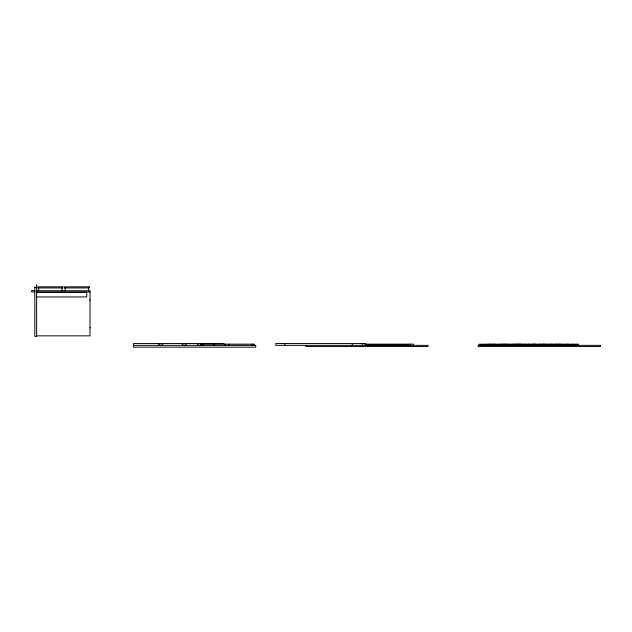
<?xml version="1.0" encoding="UTF-8"?>
<svg xmlns="http://www.w3.org/2000/svg" width="632" height="632" viewBox="0 0 632 632"><rect width="100%" height="100%" fill="white"/><g stroke="black" fill="none" stroke-linecap="round" stroke-linejoin="round"><path stroke-width="0.95" d="M162.361 343.555L162.843 344.685L161.855 345.356M185.705 343.555L186.187 344.685L185.2 345.356M200.834 343.555L201.316 344.685L200.336 345.356M34.807 290.554L31.6 290.554L31.6 291.858L34.807 291.858M36.609 290.752L90.013 290.752L90.013 335.837L36.609 335.837M36.609 291.952L90.013 291.952M36.617 292.458L86.71 292.458L86.71 296.961L36.617 296.961M89.412 299.971L90.013 299.971M89.412 327.826L90.013 327.826M220.971 343.555L133.502 343.555L133.502 347.158L255.739 347.158L255.739 345.356L133.502 345.356M221.974 343.555L223.981 343.555M364.553 344.156L413.439 344.156L413.439 345.356M366.355 344.756L410.231 344.756M479.167 344.756L578.359 344.756M197.626 343.555L197.374 344.985L200.131 345.356M182.498 343.555L182.245 344.985L185.002 345.356M159.153 343.555L158.901 344.985L161.658 345.356M578.359 345.356L578.359 344.156L570.341 344.156L570.341 344.756M569.14 344.756L569.14 344.156L492.691 344.156L492.691 344.756M568.342 344.156L568.342 344.756M567.836 344.156L567.836 345.356M566.833 344.156L566.833 345.356M560.323 344.156L560.323 345.356M559.32 344.156L559.32 344.756M558.822 344.156L558.822 344.756M557.622 344.156L557.622 344.756M556.318 344.156L556.318 344.756M555.315 344.156L555.315 344.756M552.305 344.156L552.305 345.356M551.309 344.156L551.309 345.356M550.306 344.156L550.306 344.756M547.296 344.156L547.296 344.756M546.095 344.156L546.095 344.756M544.792 344.156L544.792 344.756M543.789 344.156L543.789 345.356M543.291 344.156L543.291 345.356M542.288 344.156L542.288 345.356M540.281 344.156L540.281 344.756M539.286 344.156L539.286 344.756M535.778 344.156L535.778 344.756M534.577 344.156L534.577 344.756M534.277 344.156L534.277 345.356M533.274 344.156L533.274 345.356M532.27 344.156L532.27 344.756M529.261 344.156L529.261 344.756M528.265 344.156L528.265 344.756M525.255 344.156L525.255 345.356M524.252 344.156L524.252 345.356M522.253 344.156L522.253 344.756M521.044 344.156L521.044 344.756M520.247 344.156L520.247 344.756M519.749 344.156L519.749 344.756M519.046 344.156L519.046 344.756M518.746 344.156L518.746 344.756M517.742 344.156L517.742 344.756M516.739 344.156L516.739 344.756M516.241 344.156L516.241 344.756M515.033 344.156L515.033 344.756M513.737 344.156L513.737 345.356M512.734 344.156L512.734 345.356M508.721 344.156L508.721 344.756M507.52 344.156L507.52 344.756M506.216 344.156L506.216 344.756M505.221 344.156L505.221 344.756M504.715 344.156L504.715 344.756M503.514 344.156L503.514 344.756M502.211 344.156L502.211 345.356M501.208 344.156L501.208 345.356M495.196 344.156L495.196 344.756M493.995 344.156L493.995 344.756M493.197 344.156L493.197 344.756M491.988 344.756L491.988 344.156L481.671 344.156L481.671 344.756M491.688 344.156L491.688 344.756M490.693 344.156L490.693 345.356M489.689 344.156L489.689 345.356M480.47 344.756L480.47 344.156L479.167 344.156L479.167 345.356M410.231 344.156L410.231 345.356M366.355 344.156L366.355 345.356M365.446 345.356L365.446 343.555L275.773 343.555L275.773 345.356L428.069 345.356L428.069 346.557L305.833 346.557L305.833 345.356M362.27 343.555L362.27 345.356M352.245 343.555L352.245 345.356M284.795 343.555L284.795 345.356M254.238 345.356L254.238 344.156L200.542 344.156L200.542 345.356M253.946 344.156L253.946 345.356M251.939 344.156L251.939 345.356M229.195 344.156L229.195 345.356M224.889 344.156L224.889 345.356M213.861 343.555L213.861 345.356M203.148 344.156L203.148 345.356M88.559 287.947L88.559 290.752M65.215 287.947L65.215 290.752M62.007 287.947L62.007 290.752M38.663 287.947L38.663 290.752M34.823 287.284L34.815 336.343L36.617 336.343L36.617 284.842L36.253 287.592L34.847 287.22M62.813 286.841L37.865 286.841L37.865 287.947L62.813 287.947L62.813 286.841M89.357 286.841L64.417 286.841L64.417 287.947L89.357 287.947L89.357 286.841M600.4 345.356L478.163 345.356L478.163 346.557L600.4 346.557L600.4 345.356"/></g></svg>
